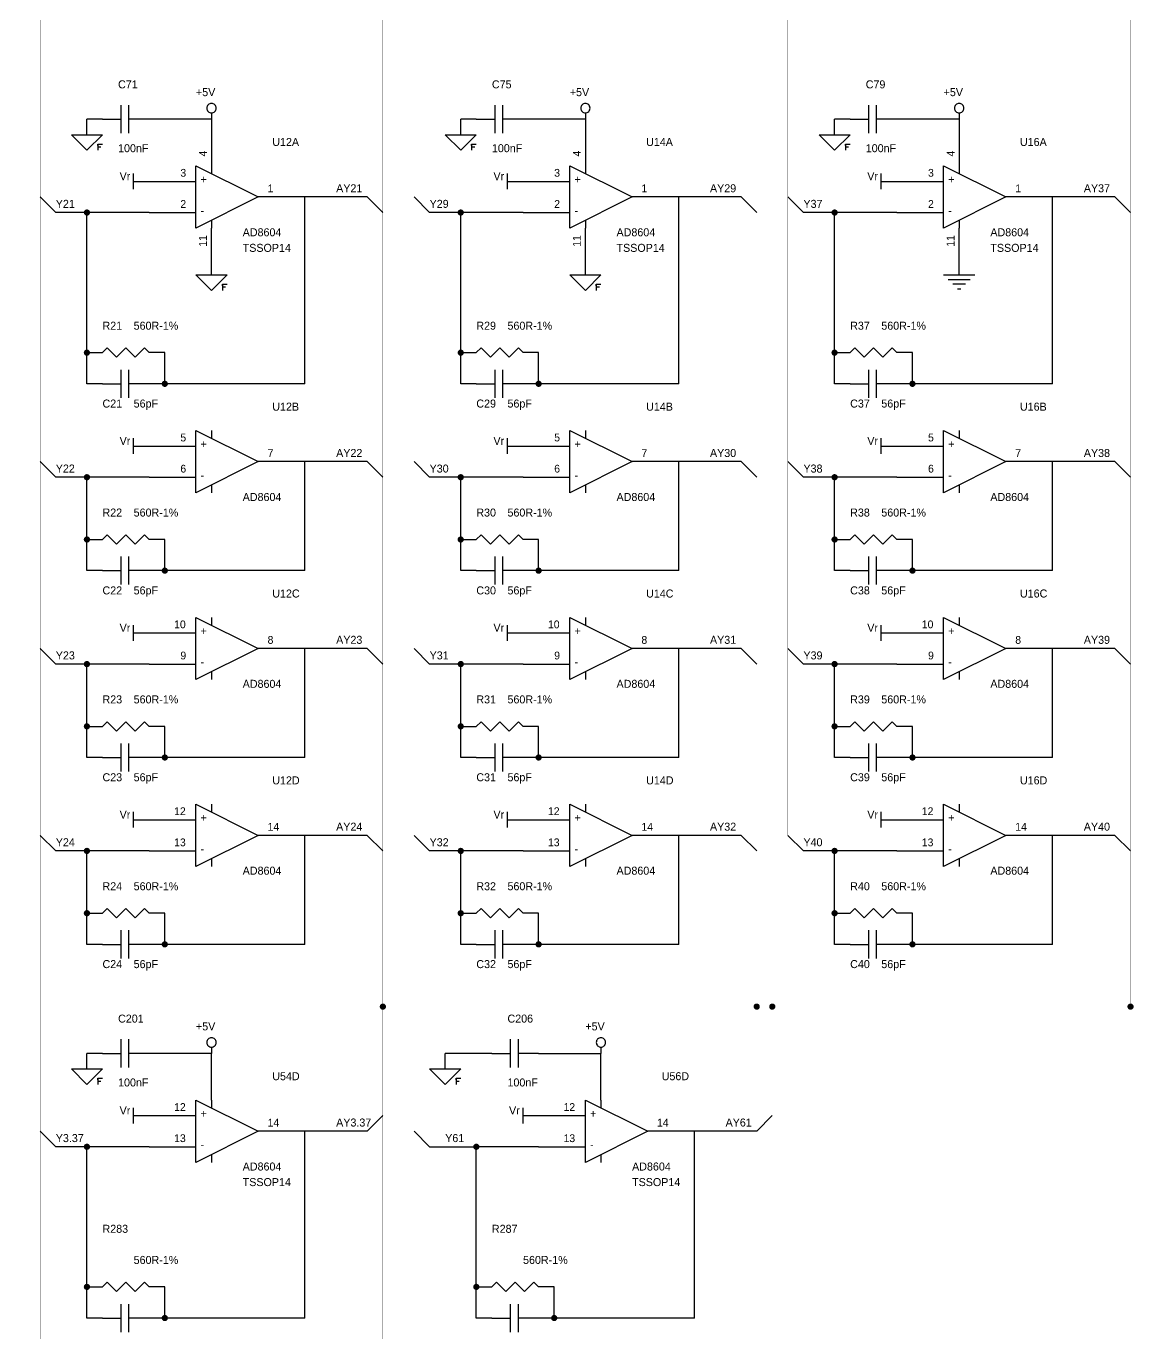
# Model space of a CAD drawing. Extents: x -3 to 838, y 3 to 596.
# Drawn here: x 330.4 to 512.1, y 164.7 to 377.9 of the extents above; entities that cross this region are included whole.
import ezdxf

# ---------------------------------------------------------------- set-up
doc = ezdxf.new("R2010")
doc.units = 0

msp = doc.modelspace()

# ---------------------------------------------------------------- linework, layer by layer
at = {"layer": 'PARTS'}
for p, q in [((342.9, 362.712), (345.44, 362.712)), ((350.52, 362.712), (347.98, 362.712)), ((360.68, 362.712), (360.68, 355.092)), ((403.86, 362.712), (406.4, 362.712)), ((411.48, 362.712), (408.94, 362.712)), ((421.64, 362.712), (421.64, 355.092)), ((464.82, 362.712), (467.36, 362.712)), ((472.44, 362.712), (469.9, 362.712)), ((482.6, 362.712), (482.6, 355.092)), ((350.52, 352.552), (358.14, 352.552)), ((411.48, 352.552), (419.1, 352.552)), ((472.44, 352.552), (480.06, 352.552)), ((375.92, 350.012), (368.3, 350.012)), ((436.88, 350.012), (429.26, 350.012)), ((497.84, 350.012), (490.22, 350.012)), ((350.52, 347.472), (358.14, 347.472)), ((411.48, 347.472), (419.1, 347.472)), ((472.44, 347.472), (480.06, 347.472)), ((360.68, 337.312), (360.68, 344.932)), ((421.64, 337.312), (421.64, 344.932)), ((482.6, 337.312), (482.6, 344.932)), ((340.36, 324.612), (342.9, 324.612)), ((353.06, 324.612), (350.52, 324.612)), ((401.32, 324.612), (403.86, 324.612)), ((414.02, 324.612), (411.48, 324.612)), ((462.28, 324.612), (464.82, 324.612)), ((474.98, 324.612), (472.44, 324.612)), ((342.9, 319.532), (345.44, 319.532)), ((350.52, 319.532), (347.98, 319.532)), ((403.86, 319.532), (406.4, 319.532)), ((411.48, 319.532), (408.94, 319.532)), ((464.82, 319.532), (467.36, 319.532)), ((472.44, 319.532), (469.9, 319.532)), ((350.52, 309.372), (358.14, 309.372)), ((411.48, 309.372), (419.1, 309.372)), ((472.44, 309.372), (480.06, 309.372)), ((375.92, 306.832), (368.3, 306.832)), ((436.88, 306.832), (429.26, 306.832)), ((497.84, 306.832), (490.22, 306.832)), ((350.52, 304.292), (358.14, 304.292)), ((411.48, 304.292), (419.1, 304.292)), ((472.44, 304.292), (480.06, 304.292)), ((340.36, 294.132), (342.9, 294.132)), ((353.06, 294.132), (350.52, 294.132)), ((401.32, 294.132), (403.86, 294.132)), ((414.02, 294.132), (411.48, 294.132)), ((462.28, 294.132), (464.82, 294.132)), ((474.98, 294.132), (472.44, 294.132)), ((342.9, 289.052), (345.44, 289.052)), ((350.52, 289.052), (347.98, 289.052)), ((403.86, 289.052), (406.4, 289.052)), ((411.48, 289.052), (408.94, 289.052)), ((464.82, 289.052), (467.36, 289.052)), ((472.44, 289.052), (469.9, 289.052)), ((350.52, 278.892), (358.14, 278.892)), ((411.48, 278.892), (419.1, 278.892)), ((472.44, 278.892), (480.06, 278.892)), ((375.92, 276.352), (368.3, 276.352)), ((436.88, 276.352), (429.26, 276.352)), ((497.84, 276.352), (490.22, 276.352)), ((350.52, 273.812), (358.14, 273.812)), ((411.48, 273.812), (419.1, 273.812)), ((472.44, 273.812), (480.06, 273.812)), ((340.36, 263.652), (342.9, 263.652)), ((353.06, 263.652), (350.52, 263.652)), ((401.32, 263.652), (403.86, 263.652)), ((414.02, 263.652), (411.48, 263.652)), ((462.28, 263.652), (464.82, 263.652)), ((474.98, 263.652), (472.44, 263.652)), ((342.9, 258.572), (345.44, 258.572)), ((350.52, 258.572), (347.98, 258.572)), ((403.86, 258.572), (406.4, 258.572)), ((411.48, 258.572), (408.94, 258.572)), ((464.82, 258.572), (467.36, 258.572)), ((472.44, 258.572), (469.9, 258.572)), ((350.52, 248.412), (358.14, 248.412)), ((411.48, 248.412), (419.1, 248.412)), ((472.44, 248.412), (480.06, 248.412)), ((375.92, 245.872), (368.3, 245.872)), ((436.88, 245.872), (429.26, 245.872)), ((497.84, 245.872), (490.22, 245.872)), ((350.52, 243.332), (358.14, 243.332)), ((411.48, 243.332), (419.1, 243.332)), ((472.44, 243.332), (480.06, 243.332)), ((340.36, 233.172), (342.9, 233.172)), ((353.06, 233.172), (350.52, 233.172)), ((401.32, 233.172), (403.86, 233.172)), ((414.02, 233.172), (411.48, 233.172)), ((462.28, 233.172), (464.82, 233.172)), ((474.98, 233.172), (472.44, 233.172)), ((342.9, 228.092), (345.44, 228.092)), ((350.52, 228.092), (347.98, 228.092)), ((403.86, 228.092), (406.4, 228.092)), ((411.48, 228.092), (408.94, 228.092)), ((464.82, 228.092), (467.36, 228.092)), ((472.44, 228.092), (469.9, 228.092)), ((342.9, 210.312), (345.44, 210.312)), ((350.52, 210.312), (347.98, 210.312)), ((406.4, 210.312), (408.94, 210.312)), ((414.02, 210.312), (411.48, 210.312)), ((350.52, 200.152), (358.14, 200.152)), ((414.02, 200.152), (421.64, 200.152)), ((375.92, 197.612), (368.3, 197.612)), ((439.42, 197.612), (431.8, 197.612)), ((350.52, 195.072), (358.14, 195.072)), ((414.02, 195.072), (421.64, 195.072)), ((340.36, 172.212), (342.9, 172.212)), ((353.06, 172.212), (350.52, 172.212)), ((403.86, 172.212), (406.4, 172.212)), ((416.56, 172.212), (414.02, 172.212)), ((342.9, 167.132), (345.44, 167.132)), ((350.52, 167.132), (347.98, 167.132)), ((406.4, 167.132), (408.94, 167.132)), ((414.02, 167.132), (411.48, 167.132))]:
    msp.add_line(p, q, dxfattribs=at)
for points in [[(345.948, 360.426), (345.948, 364.998)], [(347.218, 360.426), (347.218, 364.998)], [(406.908, 360.426), (406.908, 364.998)], [(408.178, 360.426), (408.178, 364.998)], [(467.868, 360.426), (467.868, 364.998)], [(469.138, 360.426), (469.138, 364.998)], [(345.44, 362.712), (345.948, 362.712)], [(347.98, 362.712), (347.218, 362.712)], [(360.68, 363.728), (360.68, 362.712)], [(406.4, 362.712), (406.908, 362.712)], [(408.94, 362.712), (408.178, 362.712)], [(421.64, 363.728), (421.64, 362.712)], [(467.36, 362.712), (467.868, 362.712)], [(469.9, 362.712), (469.138, 362.712)], [(482.6, 363.728), (482.6, 362.712)], [(337.82, 360.172), (342.9, 360.172)], [(340.36, 357.632), (337.82, 360.172)], [(342.9, 360.172), (340.36, 357.632)], [(342.138, 358.648), (342.9, 358.648)], [(342.138, 358.394), (342.138, 358.648)], [(342.138, 358.648), (342.138, 357.632)], [(342.646, 358.14), (342.138, 358.14)], [(398.78, 360.172), (403.86, 360.172)], [(401.32, 357.632), (398.78, 360.172)], [(403.86, 360.172), (401.32, 357.632)], [(403.098, 358.648), (403.86, 358.648)], [(403.098, 358.394), (403.098, 358.648)], [(403.098, 358.648), (403.098, 357.632)], [(403.606, 358.14), (403.098, 358.14)], [(459.74, 360.172), (464.82, 360.172)], [(462.28, 357.632), (459.74, 360.172)], [(464.82, 360.172), (462.28, 357.632)], [(464.058, 358.648), (464.82, 358.648)], [(464.058, 358.394), (464.058, 358.648)], [(464.058, 358.648), (464.058, 357.632)], [(464.566, 358.14), (464.058, 358.14)], [(358.14, 355.092), (368.3, 350.012)], [(358.14, 344.932), (358.14, 355.092)], [(360.68, 355.092), (360.68, 353.822)], [(419.1, 355.092), (429.26, 350.012)], [(419.1, 344.932), (419.1, 355.092)], [(421.64, 355.092), (421.64, 353.822)], [(480.06, 355.092), (490.22, 350.012)], [(480.06, 344.932), (480.06, 355.092)], [(482.6, 355.092), (482.6, 353.822)], [(347.98, 351.282), (347.98, 353.822)], [(347.98, 352.552), (350.52, 352.552)], [(408.94, 351.282), (408.94, 353.822)], [(408.94, 352.552), (411.48, 352.552)], [(469.9, 351.282), (469.9, 353.822)], [(469.9, 352.552), (472.44, 352.552)], [(368.3, 350.012), (358.14, 344.932)], [(429.26, 350.012), (419.1, 344.932)], [(490.22, 350.012), (480.06, 344.932)], [(360.68, 346.202), (360.68, 344.932)], [(421.64, 346.202), (421.64, 344.932)], [(482.6, 346.202), (482.6, 344.932)], [(358.14, 337.312), (363.22, 337.312)], [(360.68, 334.772), (358.14, 337.312)], [(363.22, 337.312), (360.68, 334.772)], [(419.1, 337.312), (424.18, 337.312)], [(421.64, 334.772), (419.1, 337.312)], [(424.18, 337.312), (421.64, 334.772)], [(480.06, 337.312), (485.14, 337.312)], [(362.458, 335.788), (363.22, 335.788)], [(362.458, 335.534), (362.458, 335.788)], [(362.458, 335.788), (362.458, 334.772)], [(362.966, 335.28), (362.458, 335.28)], [(423.418, 335.788), (424.18, 335.788)], [(423.418, 335.534), (423.418, 335.788)], [(423.418, 335.788), (423.418, 334.772)], [(423.926, 335.28), (423.418, 335.28)], [(480.822, 336.55), (484.378, 336.55)], [(483.616, 335.788), (481.584, 335.788)], [(482.346, 335.026), (482.854, 335.026)], [(342.9, 324.612), (343.662, 325.374)], [(343.662, 325.374), (345.186, 323.85)], [(345.186, 323.85), (346.71, 325.374)], [(346.71, 325.374), (348.234, 323.85)], [(348.234, 323.85), (349.758, 325.374)], [(349.758, 325.374), (350.52, 324.612)], [(403.86, 324.612), (404.622, 325.374)], [(404.622, 325.374), (406.146, 323.85)], [(406.146, 323.85), (407.67, 325.374)], [(407.67, 325.374), (409.194, 323.85)], [(409.194, 323.85), (410.718, 325.374)], [(410.718, 325.374), (411.48, 324.612)], [(464.82, 324.612), (465.582, 325.374)], [(465.582, 325.374), (467.106, 323.85)], [(467.106, 323.85), (468.63, 325.374)], [(468.63, 325.374), (470.154, 323.85)], [(470.154, 323.85), (471.678, 325.374)], [(471.678, 325.374), (472.44, 324.612)], [(345.948, 317.246), (345.948, 321.818)], [(347.218, 317.246), (347.218, 321.818)], [(406.908, 317.246), (406.908, 321.818)], [(408.178, 317.246), (408.178, 321.818)], [(467.868, 317.246), (467.868, 321.818)], [(469.138, 317.246), (469.138, 321.818)], [(345.44, 319.532), (345.948, 319.532)], [(347.98, 319.532), (347.218, 319.532)], [(406.4, 319.532), (406.908, 319.532)], [(408.94, 319.532), (408.178, 319.532)], [(467.36, 319.532), (467.868, 319.532)], [(469.9, 319.532), (469.138, 319.532)], [(358.14, 311.912), (368.3, 306.832)], [(358.14, 301.752), (358.14, 311.912)], [(360.68, 311.912), (360.68, 310.642)], [(419.1, 311.912), (429.26, 306.832)], [(419.1, 301.752), (419.1, 311.912)], [(421.64, 311.912), (421.64, 310.642)], [(480.06, 311.912), (490.22, 306.832)], [(480.06, 301.752), (480.06, 311.912)], [(482.6, 311.912), (482.6, 310.642)], [(347.98, 308.102), (347.98, 310.642)], [(347.98, 309.372), (350.52, 309.372)], [(408.94, 308.102), (408.94, 310.642)], [(408.94, 309.372), (411.48, 309.372)], [(469.9, 308.102), (469.9, 310.642)], [(469.9, 309.372), (472.44, 309.372)], [(368.3, 306.832), (358.14, 301.752)], [(429.26, 306.832), (419.1, 301.752)], [(490.22, 306.832), (480.06, 301.752)], [(360.68, 303.022), (360.68, 301.752)], [(421.64, 303.022), (421.64, 301.752)], [(482.6, 303.022), (482.6, 301.752)], [(342.9, 294.132), (343.662, 294.894)], [(343.662, 294.894), (345.186, 293.37)], [(345.186, 293.37), (346.71, 294.894)], [(346.71, 294.894), (348.234, 293.37)], [(348.234, 293.37), (349.758, 294.894)], [(349.758, 294.894), (350.52, 294.132)], [(403.86, 294.132), (404.622, 294.894)], [(404.622, 294.894), (406.146, 293.37)], [(406.146, 293.37), (407.67, 294.894)], [(407.67, 294.894), (409.194, 293.37)], [(409.194, 293.37), (410.718, 294.894)], [(410.718, 294.894), (411.48, 294.132)], [(464.82, 294.132), (465.582, 294.894)], [(465.582, 294.894), (467.106, 293.37)], [(467.106, 293.37), (468.63, 294.894)], [(468.63, 294.894), (470.154, 293.37)], [(470.154, 293.37), (471.678, 294.894)], [(471.678, 294.894), (472.44, 294.132)], [(345.948, 286.766), (345.948, 291.338)], [(347.218, 286.766), (347.218, 291.338)], [(406.908, 286.766), (406.908, 291.338)], [(408.178, 286.766), (408.178, 291.338)], [(467.868, 286.766), (467.868, 291.338)], [(469.138, 286.766), (469.138, 291.338)], [(345.44, 289.052), (345.948, 289.052)], [(347.98, 289.052), (347.218, 289.052)], [(406.4, 289.052), (406.908, 289.052)], [(408.94, 289.052), (408.178, 289.052)], [(467.36, 289.052), (467.868, 289.052)], [(469.9, 289.052), (469.138, 289.052)], [(358.14, 281.432), (368.3, 276.352)], [(358.14, 271.272), (358.14, 281.432)], [(360.68, 281.432), (360.68, 280.162)], [(419.1, 281.432), (429.26, 276.352)], [(419.1, 271.272), (419.1, 281.432)], [(421.64, 281.432), (421.64, 280.162)], [(480.06, 281.432), (490.22, 276.352)], [(480.06, 271.272), (480.06, 281.432)], [(482.6, 281.432), (482.6, 280.162)], [(347.98, 277.622), (347.98, 280.162)], [(408.94, 277.622), (408.94, 280.162)], [(469.9, 277.622), (469.9, 280.162)], [(347.98, 278.892), (350.52, 278.892)], [(408.94, 278.892), (411.48, 278.892)], [(469.9, 278.892), (472.44, 278.892)], [(368.3, 276.352), (358.14, 271.272)], [(429.26, 276.352), (419.1, 271.272)], [(490.22, 276.352), (480.06, 271.272)], [(360.68, 272.542), (360.68, 271.272)], [(421.64, 272.542), (421.64, 271.272)], [(482.6, 272.542), (482.6, 271.272)], [(342.9, 263.652), (343.662, 264.414)], [(343.662, 264.414), (345.186, 262.89)], [(345.186, 262.89), (346.71, 264.414)], [(346.71, 264.414), (348.234, 262.89)], [(348.234, 262.89), (349.758, 264.414)], [(349.758, 264.414), (350.52, 263.652)], [(403.86, 263.652), (404.622, 264.414)], [(404.622, 264.414), (406.146, 262.89)], [(406.146, 262.89), (407.67, 264.414)], [(407.67, 264.414), (409.194, 262.89)], [(409.194, 262.89), (410.718, 264.414)], [(410.718, 264.414), (411.48, 263.652)], [(464.82, 263.652), (465.582, 264.414)], [(465.582, 264.414), (467.106, 262.89)], [(467.106, 262.89), (468.63, 264.414)], [(468.63, 264.414), (470.154, 262.89)], [(470.154, 262.89), (471.678, 264.414)], [(471.678, 264.414), (472.44, 263.652)], [(345.948, 256.286), (345.948, 260.858)], [(347.218, 256.286), (347.218, 260.858)], [(406.908, 256.286), (406.908, 260.858)], [(408.178, 256.286), (408.178, 260.858)], [(467.868, 256.286), (467.868, 260.858)], [(469.138, 256.286), (469.138, 260.858)], [(345.44, 258.572), (345.948, 258.572)], [(347.98, 258.572), (347.218, 258.572)], [(406.4, 258.572), (406.908, 258.572)], [(408.94, 258.572), (408.178, 258.572)], [(467.36, 258.572), (467.868, 258.572)], [(469.9, 258.572), (469.138, 258.572)], [(347.98, 247.142), (347.98, 249.682)], [(358.14, 250.952), (368.3, 245.872)], [(358.14, 240.792), (358.14, 250.952)], [(360.68, 250.952), (360.68, 249.682)], [(408.94, 247.142), (408.94, 249.682)], [(419.1, 250.952), (429.26, 245.872)], [(419.1, 240.792), (419.1, 250.952)], [(421.64, 250.952), (421.64, 249.682)], [(469.9, 247.142), (469.9, 249.682)], [(480.06, 250.952), (490.22, 245.872)], [(480.06, 240.792), (480.06, 250.952)], [(482.6, 250.952), (482.6, 249.682)], [(347.98, 248.412), (350.52, 248.412)], [(408.94, 248.412), (411.48, 248.412)], [(469.9, 248.412), (472.44, 248.412)], [(368.3, 245.872), (358.14, 240.792)], [(429.26, 245.872), (419.1, 240.792)], [(490.22, 245.872), (480.06, 240.792)], [(360.68, 242.062), (360.68, 240.792)], [(421.64, 242.062), (421.64, 240.792)], [(482.6, 242.062), (482.6, 240.792)], [(342.9, 233.172), (343.662, 233.934)], [(343.662, 233.934), (345.186, 232.41)], [(345.186, 232.41), (346.71, 233.934)], [(346.71, 233.934), (348.234, 232.41)], [(348.234, 232.41), (349.758, 233.934)], [(349.758, 233.934), (350.52, 233.172)], [(403.86, 233.172), (404.622, 233.934)], [(404.622, 233.934), (406.146, 232.41)], [(406.146, 232.41), (407.67, 233.934)], [(407.67, 233.934), (409.194, 232.41)], [(409.194, 232.41), (410.718, 233.934)], [(410.718, 233.934), (411.48, 233.172)], [(464.82, 233.172), (465.582, 233.934)], [(465.582, 233.934), (467.106, 232.41)], [(467.106, 232.41), (468.63, 233.934)], [(468.63, 233.934), (470.154, 232.41)], [(470.154, 232.41), (471.678, 233.934)], [(471.678, 233.934), (472.44, 233.172)], [(345.948, 225.806), (345.948, 230.378)], [(347.218, 225.806), (347.218, 230.378)], [(406.908, 225.806), (406.908, 230.378)], [(408.178, 225.806), (408.178, 230.378)], [(467.868, 225.806), (467.868, 230.378)], [(469.138, 225.806), (469.138, 230.378)], [(345.44, 228.092), (345.948, 228.092)], [(347.98, 228.092), (347.218, 228.092)], [(406.4, 228.092), (406.908, 228.092)], [(408.94, 228.092), (408.178, 228.092)], [(467.36, 228.092), (467.868, 228.092)], [(469.9, 228.092), (469.138, 228.092)], [(345.948, 208.026), (345.948, 212.598)], [(347.218, 208.026), (347.218, 212.598)], [(360.68, 211.328), (360.68, 210.312)], [(409.448, 208.026), (409.448, 212.598)], [(410.718, 208.026), (410.718, 212.598)], [(424.18, 211.328), (424.18, 210.312)], [(345.44, 210.312), (345.948, 210.312)], [(347.98, 210.312), (347.218, 210.312)], [(408.94, 210.312), (409.448, 210.312)], [(411.48, 210.312), (410.718, 210.312)], [(337.82, 207.772), (342.9, 207.772)], [(340.36, 205.232), (337.82, 207.772)], [(342.9, 207.772), (340.36, 205.232)], [(396.24, 207.772), (401.32, 207.772)], [(398.78, 205.232), (396.24, 207.772)], [(401.32, 207.772), (398.78, 205.232)], [(342.138, 206.248), (342.9, 206.248)], [(342.138, 205.994), (342.138, 206.248)], [(342.138, 206.248), (342.138, 205.232)], [(342.646, 205.74), (342.138, 205.74)], [(400.558, 206.248), (401.32, 206.248)], [(400.558, 205.994), (400.558, 206.248)], [(400.558, 206.248), (400.558, 205.232)], [(401.066, 205.74), (400.558, 205.74)], [(358.14, 202.692), (368.3, 197.612)], [(358.14, 192.532), (358.14, 202.692)], [(360.68, 202.692), (360.68, 201.422)], [(421.64, 202.692), (431.8, 197.612)], [(421.64, 192.532), (421.64, 202.692)], [(424.18, 202.692), (424.18, 201.422)], [(347.98, 198.882), (347.98, 201.422)], [(411.48, 198.882), (411.48, 201.422)], [(347.98, 200.152), (350.52, 200.152)], [(411.48, 200.152), (414.02, 200.152)], [(368.3, 197.612), (358.14, 192.532)], [(431.8, 197.612), (421.64, 192.532)], [(360.68, 193.802), (360.68, 192.532)], [(424.18, 193.802), (424.18, 192.532)], [(342.9, 172.212), (343.662, 172.974)], [(343.662, 172.974), (345.186, 171.45)], [(345.186, 171.45), (346.71, 172.974)], [(346.71, 172.974), (348.234, 171.45)], [(348.234, 171.45), (349.758, 172.974)], [(349.758, 172.974), (350.52, 172.212)], [(406.4, 172.212), (407.162, 172.974)], [(407.162, 172.974), (408.686, 171.45)], [(408.686, 171.45), (410.21, 172.974)], [(410.21, 172.974), (411.734, 171.45)], [(411.734, 171.45), (413.258, 172.974)], [(413.258, 172.974), (414.02, 172.212)], [(345.948, 164.846), (345.948, 169.418)], [(347.218, 164.846), (347.218, 169.418)], [(409.448, 164.846), (409.448, 169.418)], [(410.718, 164.846), (410.718, 169.418)], [(345.44, 167.132), (345.948, 167.132)], [(347.98, 167.132), (347.218, 167.132)], [(408.94, 167.132), (409.448, 167.132)], [(411.48, 167.132), (410.718, 167.132)]]:
    msp.add_lwpolyline(points, dxfattribs=at)
for points in [[(361.442, 364.49, 0.0985), (361.384, 364.7816, 0.0985), (361.2188, 365.0288, 0.0985), (360.9716, 365.194, 0.0985), (360.68, 365.252, 0.0985), (360.3884, 365.194, 0.0985), (360.1412, 365.0288, 0.0985), (359.976, 364.7816, 0.0985), (359.918, 364.49, 0.0985), (359.976, 364.1984, 0.0985), (360.1412, 363.9512, 0.0985), (360.3884, 363.786, 0.0985), (360.68, 363.728, 0.0985), (360.9716, 363.786, 0.0985), (361.2188, 363.9512, 0.0985), (361.384, 364.1984, 0.0985)], [(422.402, 364.49, 0.0985), (422.344, 364.7816, 0.0985), (422.1788, 365.0288, 0.0985), (421.9316, 365.194, 0.0985), (421.64, 365.252, 0.0985), (421.3484, 365.194, 0.0985), (421.1012, 365.0288, 0.0985), (420.936, 364.7816, 0.0985), (420.878, 364.49, 0.0985), (420.936, 364.1984, 0.0985), (421.1012, 363.9512, 0.0985), (421.3484, 363.786, 0.0985), (421.64, 363.728, 0.0985), (421.9316, 363.786, 0.0985), (422.1788, 363.9512, 0.0985), (422.344, 364.1984, 0.0985)], [(483.362, 364.49, 0.0985), (483.304, 364.7816, 0.0985), (483.1388, 365.0288, 0.0985), (482.8916, 365.194, 0.0985), (482.6, 365.252, 0.0985), (482.3084, 365.194, 0.0985), (482.0612, 365.0288, 0.0985), (481.896, 364.7816, 0.0985), (481.838, 364.49, 0.0985), (481.896, 364.1984, 0.0985), (482.0612, 363.9512, 0.0985), (482.3084, 363.786, 0.0985), (482.6, 363.728, 0.0985), (482.8916, 363.786, 0.0985), (483.1388, 363.9512, 0.0985), (483.304, 364.1984, 0.0985)], [(361.442, 212.09, 0.0985), (361.384, 212.3816, 0.0985), (361.2188, 212.6288, 0.0985), (360.9716, 212.794, 0.0985), (360.68, 212.852, 0.0985), (360.3884, 212.794, 0.0985), (360.1412, 212.6288, 0.0985), (359.976, 212.3816, 0.0985), (359.918, 212.09, 0.0985), (359.976, 211.7984, 0.0985), (360.1412, 211.5512, 0.0985), (360.3884, 211.386, 0.0985), (360.68, 211.328, 0.0985), (360.9716, 211.386, 0.0985), (361.2188, 211.5512, 0.0985), (361.384, 211.7984, 0.0985)], [(424.942, 212.09, 0.0985), (424.884, 212.3816, 0.0985), (424.7188, 212.6288, 0.0985), (424.4716, 212.794, 0.0985), (424.18, 212.852, 0.0985), (423.8884, 212.794, 0.0985), (423.6412, 212.6288, 0.0985), (423.476, 212.3816, 0.0985), (423.418, 212.09, 0.0985), (423.476, 211.7984, 0.0985), (423.6412, 211.5512, 0.0985), (423.8884, 211.386, 0.0985), (424.18, 211.328, 0.0985), (424.4716, 211.386, 0.0985), (424.7188, 211.5512, 0.0985), (424.884, 211.7984, 0.0985)]]:
    msp.add_lwpolyline(points, format="xyb", close=True, dxfattribs=at)
at = {"layer": 'WIRE', "const_width": 0.02}
for points in [[(332.74, 350.012), (332.74, 405.892)], [(393.7, 350.012), (393.7, 405.892)], [(454.66, 350.012), (454.66, 405.892)], [(388.62, 347.472), (388.62, 403.352)], [(449.58, 347.472), (449.58, 403.352)], [(510.54, 347.472), (510.54, 403.352)], [(332.74, 306.832), (332.74, 350.012)], [(393.7, 306.832), (393.7, 350.012)], [(454.66, 306.832), (454.66, 350.012)], [(388.62, 304.292), (388.62, 347.472)], [(449.58, 304.292), (449.58, 347.472)], [(510.54, 304.292), (510.54, 347.472)], [(332.74, 276.352), (332.74, 306.832)], [(393.7, 276.352), (393.7, 306.832)], [(454.66, 276.352), (454.66, 306.832)], [(388.62, 273.812), (388.62, 304.292)], [(449.58, 273.812), (449.58, 304.292)], [(510.54, 273.812), (510.54, 304.292)], [(332.74, 245.872), (332.74, 276.352)], [(393.7, 245.872), (393.7, 276.352)], [(454.66, 245.872), (454.66, 276.352)], [(388.62, 243.332), (388.62, 273.812)], [(449.58, 243.332), (449.58, 273.812)], [(510.54, 243.332), (510.54, 273.812)], [(332.74, 245.872), (332.74, 197.612)], [(393.7, 245.872), (393.7, 197.612)], [(388.62, 217.932), (388.62, 243.332)], [(449.58, 217.932), (449.58, 243.332)], [(510.54, 217.932), (510.54, 243.332)], [(388.62, 217.932), (327.66, 217.932)], [(449.58, 217.932), (388.62, 217.932)], [(388.62, 217.932), (388.62, 200.152)], [(449.58, 217.932), (452.12, 217.932)], [(452.12, 217.932), (452.12, 200.152)], [(452.12, 217.932), (510.54, 217.932)], [(571.5, 217.932), (510.54, 217.932)], [(388.62, 200.152), (388.62, 156.972)], [(452.12, 200.152), (452.12, 156.972)], [(332.74, 197.612), (332.74, 154.432)], [(393.7, 197.612), (393.7, 154.432)]]:
    msp.add_lwpolyline(points, dxfattribs=at)
at = {"layer": 'WIRE'}
for points in [[(342.9, 362.712), (340.36, 362.712)], [(340.36, 360.172), (340.36, 362.712)], [(360.68, 362.712), (350.52, 362.712)], [(403.86, 362.712), (401.32, 362.712)], [(401.32, 360.172), (401.32, 362.712)], [(421.64, 362.712), (411.48, 362.712)], [(464.82, 362.712), (462.28, 362.712)], [(462.28, 360.172), (462.28, 362.712)], [(482.6, 362.712), (472.44, 362.712)], [(335.28, 347.472), (332.74, 350.012)], [(386.08, 350.012), (375.92, 350.012)], [(375.92, 319.532), (375.92, 350.012)], [(388.62, 347.472), (386.08, 350.012)], [(396.24, 347.472), (393.7, 350.012)], [(447.04, 350.012), (436.88, 350.012)], [(436.88, 319.532), (436.88, 350.012)], [(449.58, 347.472), (447.04, 350.012)], [(457.2, 347.472), (454.66, 350.012)], [(508, 350.012), (497.84, 350.012)], [(497.84, 319.532), (497.84, 350.012)], [(510.54, 347.472), (508, 350.012)], [(340.36, 347.472), (335.28, 347.472)], [(350.52, 347.472), (340.36, 347.472)], [(340.36, 324.612), (340.36, 347.472)], [(401.32, 347.472), (396.24, 347.472)], [(411.48, 347.472), (401.32, 347.472)], [(401.32, 324.612), (401.32, 347.472)], [(462.28, 347.472), (457.2, 347.472)], [(472.44, 347.472), (462.28, 347.472)], [(462.28, 324.612), (462.28, 347.472)], [(340.36, 319.532), (340.36, 324.612)], [(353.06, 319.532), (353.06, 324.612)], [(401.32, 319.532), (401.32, 324.612)], [(414.02, 319.532), (414.02, 324.612)], [(462.28, 319.532), (462.28, 324.612)], [(474.98, 319.532), (474.98, 324.612)], [(342.9, 319.532), (340.36, 319.532)], [(353.06, 319.532), (350.52, 319.532)], [(375.92, 319.532), (353.06, 319.532)], [(403.86, 319.532), (401.32, 319.532)], [(414.02, 319.532), (411.48, 319.532)], [(436.88, 319.532), (414.02, 319.532)], [(464.82, 319.532), (462.28, 319.532)], [(474.98, 319.532), (472.44, 319.532)], [(497.84, 319.532), (474.98, 319.532)], [(335.28, 304.292), (332.74, 306.832)], [(386.08, 306.832), (375.92, 306.832)], [(375.92, 289.052), (375.92, 306.832)], [(388.62, 304.292), (386.08, 306.832)], [(396.24, 304.292), (393.7, 306.832)], [(447.04, 306.832), (436.88, 306.832)], [(436.88, 289.052), (436.88, 306.832)], [(449.58, 304.292), (447.04, 306.832)], [(457.2, 304.292), (454.66, 306.832)], [(508, 306.832), (497.84, 306.832)], [(497.84, 289.052), (497.84, 306.832)], [(510.54, 304.292), (508, 306.832)], [(340.36, 304.292), (335.28, 304.292)], [(340.36, 294.132), (340.36, 304.292)], [(350.52, 304.292), (340.36, 304.292)], [(401.32, 304.292), (396.24, 304.292)], [(401.32, 294.132), (401.32, 304.292)], [(411.48, 304.292), (401.32, 304.292)], [(462.28, 304.292), (457.2, 304.292)], [(462.28, 294.132), (462.28, 304.292)], [(472.44, 304.292), (462.28, 304.292)], [(340.36, 289.052), (340.36, 294.132)], [(353.06, 289.052), (353.06, 294.132)], [(401.32, 289.052), (401.32, 294.132)], [(414.02, 289.052), (414.02, 294.132)], [(462.28, 289.052), (462.28, 294.132)], [(474.98, 289.052), (474.98, 294.132)], [(342.9, 289.052), (340.36, 289.052)], [(353.06, 289.052), (350.52, 289.052)], [(375.92, 289.052), (353.06, 289.052)], [(403.86, 289.052), (401.32, 289.052)], [(414.02, 289.052), (411.48, 289.052)], [(436.88, 289.052), (414.02, 289.052)], [(464.82, 289.052), (462.28, 289.052)], [(474.98, 289.052), (472.44, 289.052)], [(497.84, 289.052), (474.98, 289.052)], [(335.28, 273.812), (332.74, 276.352)], [(375.92, 258.572), (375.92, 276.352)], [(386.08, 276.352), (375.92, 276.352)], [(388.62, 273.812), (386.08, 276.352)], [(396.24, 273.812), (393.7, 276.352)], [(436.88, 258.572), (436.88, 276.352)], [(447.04, 276.352), (436.88, 276.352)], [(449.58, 273.812), (447.04, 276.352)], [(457.2, 273.812), (454.66, 276.352)], [(497.84, 258.572), (497.84, 276.352)], [(508, 276.352), (497.84, 276.352)], [(510.54, 273.812), (508, 276.352)], [(340.36, 273.812), (335.28, 273.812)], [(340.36, 263.652), (340.36, 273.812)], [(350.52, 273.812), (340.36, 273.812)], [(401.32, 273.812), (396.24, 273.812)], [(401.32, 263.652), (401.32, 273.812)], [(411.48, 273.812), (401.32, 273.812)], [(462.28, 273.812), (457.2, 273.812)], [(462.28, 263.652), (462.28, 273.812)], [(472.44, 273.812), (462.28, 273.812)], [(340.36, 258.572), (340.36, 263.652)], [(353.06, 258.572), (353.06, 263.652)], [(401.32, 258.572), (401.32, 263.652)], [(414.02, 258.572), (414.02, 263.652)], [(462.28, 258.572), (462.28, 263.652)], [(474.98, 258.572), (474.98, 263.652)], [(342.9, 258.572), (340.36, 258.572)], [(353.06, 258.572), (350.52, 258.572)], [(375.92, 258.572), (353.06, 258.572)], [(403.86, 258.572), (401.32, 258.572)], [(414.02, 258.572), (411.48, 258.572)], [(436.88, 258.572), (414.02, 258.572)], [(464.82, 258.572), (462.28, 258.572)], [(474.98, 258.572), (472.44, 258.572)], [(497.84, 258.572), (474.98, 258.572)], [(335.28, 243.332), (332.74, 245.872)], [(386.08, 245.872), (375.92, 245.872)], [(375.92, 228.092), (375.92, 245.872)], [(388.62, 243.332), (386.08, 245.872)], [(396.24, 243.332), (393.7, 245.872)], [(447.04, 245.872), (436.88, 245.872)], [(436.88, 228.092), (436.88, 245.872)], [(449.58, 243.332), (447.04, 245.872)], [(457.2, 243.332), (454.66, 245.872)], [(508, 245.872), (497.84, 245.872)], [(497.84, 228.092), (497.84, 245.872)], [(510.54, 243.332), (508, 245.872)], [(340.36, 243.332), (335.28, 243.332)], [(340.36, 233.172), (340.36, 243.332)], [(350.52, 243.332), (340.36, 243.332)], [(401.32, 243.332), (396.24, 243.332)], [(401.32, 233.172), (401.32, 243.332)], [(411.48, 243.332), (401.32, 243.332)], [(462.28, 243.332), (457.2, 243.332)], [(462.28, 233.172), (462.28, 243.332)], [(472.44, 243.332), (462.28, 243.332)], [(340.36, 228.092), (340.36, 233.172)], [(353.06, 228.092), (353.06, 233.172)], [(401.32, 228.092), (401.32, 233.172)], [(414.02, 228.092), (414.02, 233.172)], [(462.28, 228.092), (462.28, 233.172)], [(474.98, 228.092), (474.98, 233.172)], [(342.9, 228.092), (340.36, 228.092)], [(353.06, 228.092), (350.52, 228.092)], [(375.92, 228.092), (353.06, 228.092)], [(403.86, 228.092), (401.32, 228.092)], [(414.02, 228.092), (411.48, 228.092)], [(436.88, 228.092), (414.02, 228.092)], [(464.82, 228.092), (462.28, 228.092)], [(474.98, 228.092), (472.44, 228.092)], [(497.84, 228.092), (474.98, 228.092)], [(340.36, 207.772), (340.36, 210.312)], [(342.9, 210.312), (340.36, 210.312)], [(360.68, 210.312), (350.52, 210.312)], [(360.68, 202.692), (360.68, 210.312)], [(398.78, 207.772), (398.78, 210.312)], [(406.4, 210.312), (398.78, 210.312)], [(414.02, 210.312), (424.18, 210.312)], [(424.18, 202.692), (424.18, 210.312)], [(388.62, 200.152), (386.08, 197.612)], [(452.12, 200.152), (449.58, 197.612)], [(335.28, 195.072), (332.74, 197.612)], [(386.08, 197.612), (375.92, 197.612)], [(375.92, 167.132), (375.92, 197.612)], [(396.24, 195.072), (393.7, 197.612)], [(449.58, 197.612), (439.42, 197.612)], [(439.42, 167.132), (439.42, 197.612)], [(340.36, 195.072), (335.28, 195.072)], [(340.36, 172.212), (340.36, 195.072)], [(350.52, 195.072), (340.36, 195.072)], [(396.24, 195.072), (403.86, 195.072)], [(403.86, 172.212), (403.86, 195.072)], [(414.02, 195.072), (403.86, 195.072)], [(340.36, 167.132), (340.36, 172.212)], [(353.06, 167.132), (353.06, 172.212)], [(403.86, 167.132), (403.86, 172.212)], [(416.56, 167.132), (416.56, 172.212)], [(342.9, 167.132), (340.36, 167.132)], [(353.06, 167.132), (350.52, 167.132)], [(375.92, 167.132), (353.06, 167.132)], [(406.4, 167.132), (403.86, 167.132)], [(416.56, 167.132), (414.02, 167.132)], [(439.42, 167.132), (416.56, 167.132)]]:
    msp.add_lwpolyline(points, dxfattribs=at)
at = {"layer": 'WIRE', "const_width": 0.508}
for points in [[(340.106, 347.472, 1), (340.614, 347.472, 1)], [(401.066, 347.472, 1), (401.574, 347.472, 1)], [(462.026, 347.472, 1), (462.534, 347.472, 1)], [(340.106, 324.612, 1), (340.614, 324.612, 1)], [(401.066, 324.612, 1), (401.574, 324.612, 1)], [(462.026, 324.612, 1), (462.534, 324.612, 1)], [(352.806, 319.532, 1), (353.314, 319.532, 1)], [(413.766, 319.532, 1), (414.274, 319.532, 1)], [(474.726, 319.532, 1), (475.234, 319.532, 1)], [(340.106, 304.292, 1), (340.614, 304.292, 1)], [(401.066, 304.292, 1), (401.574, 304.292, 1)], [(462.026, 304.292, 1), (462.534, 304.292, 1)], [(340.106, 294.132, 1), (340.614, 294.132, 1)], [(401.066, 294.132, 1), (401.574, 294.132, 1)], [(462.026, 294.132, 1), (462.534, 294.132, 1)], [(352.806, 289.052, 1), (353.314, 289.052, 1)], [(413.766, 289.052, 1), (414.274, 289.052, 1)], [(474.726, 289.052, 1), (475.234, 289.052, 1)], [(340.106, 273.812, 1), (340.614, 273.812, 1)], [(401.066, 273.812, 1), (401.574, 273.812, 1)], [(462.026, 273.812, 1), (462.534, 273.812, 1)], [(340.106, 263.652, 1), (340.614, 263.652, 1)], [(401.066, 263.652, 1), (401.574, 263.652, 1)], [(462.026, 263.652, 1), (462.534, 263.652, 1)], [(352.806, 258.572, 1), (353.314, 258.572, 1)], [(413.766, 258.572, 1), (414.274, 258.572, 1)], [(474.726, 258.572, 1), (475.234, 258.572, 1)], [(340.106, 243.332, 1), (340.614, 243.332, 1)], [(401.066, 243.332, 1), (401.574, 243.332, 1)], [(462.026, 243.332, 1), (462.534, 243.332, 1)], [(340.106, 233.172, 1), (340.614, 233.172, 1)], [(401.066, 233.172, 1), (401.574, 233.172, 1)], [(462.026, 233.172, 1), (462.534, 233.172, 1)], [(352.806, 228.092, 1), (353.314, 228.092, 1)], [(413.766, 228.092, 1), (414.274, 228.092, 1)], [(474.726, 228.092, 1), (475.234, 228.092, 1)], [(388.366, 217.932, 1), (388.874, 217.932, 1)], [(449.326, 217.932, 1), (449.834, 217.932, 1)], [(451.866, 217.932, 1), (452.374, 217.932, 1)], [(510.286, 217.932, 1), (510.794, 217.932, 1)], [(340.106, 195.072, 1), (340.614, 195.072, 1)], [(403.606, 195.072, 1), (404.114, 195.072, 1)], [(340.106, 172.212, 1), (340.614, 172.212, 1)], [(403.606, 172.212, 1), (404.114, 172.212, 1)], [(352.806, 167.132, 1), (353.314, 167.132, 1)], [(416.306, 167.132, 1), (416.814, 167.132, 1)]]:
    msp.add_lwpolyline(points, format="xyb", close=True, dxfattribs=at)

# ---------------------------------------------------------------- texts
at = {"layer": 'COMMENTS'}
for p in [(365.76, 341.0563), (426.72, 341.0563), (487.68, 341.0563), (365.76, 188.6563), (429.26, 188.6563)]:
    msp.add_text('TSSOP14', height=1.3057, dxfattribs=at).set_placement(p)
at = {"layer": 'PARTS'}
for s, p in [('4', (359.918, 356.616)), ('4', (420.878, 356.616)), ('4', (481.838, 356.616)), ('11', (359.918, 341.884)), ('11', (420.878, 341.884)), ('11', (481.838, 341.884))]:
    msp.add_text(s, height=1.27, rotation=90, dxfattribs=at).set_placement(p)
for s, p in [('3', (355.6, 353.314)), ('3', (416.56, 353.314)), ('3', (477.52, 353.314)), ('1', (369.824, 350.774)), ('1', (430.784, 350.774)), ('1', (491.744, 350.774)), ('2', (355.6, 348.234)), ('2', (416.56, 348.234)), ('2', (477.52, 348.234)), ('5', (355.6, 310.134)), ('5', (416.56, 310.134)), ('5', (477.52, 310.134)), ('7', (369.824, 307.594)), ('7', (430.784, 307.594)), ('7', (491.744, 307.594)), ('6', (355.6, 305.054)), ('6', (416.56, 305.054)), ('6', (477.52, 305.054)), ('10', (354.584, 279.654)), ('10', (415.544, 279.654)), ('10', (476.504, 279.654)), ('8', (369.824, 277.114)), ('8', (430.784, 277.114)), ('8', (491.744, 277.114)), ('9', (355.6, 274.574)), ('9', (416.56, 274.574)), ('9', (477.52, 274.574)), ('12', (354.584, 249.174)), ('12', (415.544, 249.174)), ('12', (476.504, 249.174)), ('14', (369.824, 246.634)), ('14', (430.784, 246.634)), ('14', (491.744, 246.634)), ('13', (354.584, 244.094)), ('13', (415.544, 244.094)), ('13', (476.504, 244.094)), ('12', (354.584, 200.914)), ('12', (418.084, 200.914)), ('14', (369.824, 198.374)), ('14', (433.324, 198.374)), ('13', (354.584, 195.834)), ('13', (418.084, 195.834))]:
    msp.add_text(s, height=1.27, dxfattribs=at).set_placement(p)
at = {"layer": 'PARTTEXT'}
for s, p in [('C71', (345.44, 367.7263)), ('C75', (406.4, 367.7263)), ('C79', (467.36, 367.7263)), ('+5V', (358.14, 366.4563)), ('+5V', (419.1, 366.4563)), ('+5V', (480.06, 366.4563)), ('100nF', (345.44, 357.3123)), ('U12A', (370.586, 358.3283)), ('100nF', (406.4, 357.3123)), ('U14A', (431.546, 358.3283)), ('100nF', (467.36, 357.3123)), ('U16A', (492.506, 358.3283)), ('Vr', (345.694, 352.7403)), ('Vr', (406.654, 352.7403)), ('Vr', (467.614, 352.7403)), ('+', (358.902, 352.2323)), ('+', (419.862, 352.2323)), ('+', (480.822, 352.2323)), ('-', (358.902, 347.1523)), ('-', (419.862, 347.1523)), ('-', (480.822, 347.1523)), ('AD8604', (365.76, 343.5963)), ('AD8604', (426.72, 343.5963)), ('AD8604', (487.68, 343.5963)), ('R21', (342.9, 328.3563)), ('560R-1%', (347.98, 328.3563)), ('R29', (403.86, 328.3563)), ('560R-1%', (408.94, 328.3563)), ('R37', (464.82, 328.3563)), ('560R-1%', (469.9, 328.3563)), ('C21', (342.9, 315.6563)), ('56pF', (347.98, 315.6563)), ('U12B', (370.586, 315.1483)), ('C29', (403.86, 315.6563)), ('56pF', (408.94, 315.6563)), ('U14B', (431.546, 315.1483)), ('C37', (464.82, 315.6563)), ('56pF', (469.9, 315.6563)), ('U16B', (492.506, 315.1483)), ('Vr', (345.694, 309.5603)), ('+', (358.902, 309.0523)), ('Vr', (406.654, 309.5603)), ('+', (419.862, 309.0523)), ('Vr', (467.614, 309.5603)), ('+', (480.822, 309.0523)), ('-', (358.902, 303.9723)), ('-', (419.862, 303.9723)), ('-', (480.822, 303.9723)), ('AD8604', (365.76, 300.4163)), ('AD8604', (426.72, 300.4163)), ('AD8604', (487.68, 300.4163)), ('R22', (342.9, 297.8763)), ('560R-1%', (347.98, 297.8763)), ('R30', (403.86, 297.8763)), ('560R-1%', (408.94, 297.8763)), ('R38', (464.82, 297.8763)), ('560R-1%', (469.9, 297.8763)), ('C22', (342.9, 285.1763)), ('56pF', (347.98, 285.1763)), ('U12C', (370.586, 284.6683)), ('C30', (403.86, 285.1763)), ('56pF', (408.94, 285.1763)), ('U14C', (431.546, 284.6683)), ('C38', (464.82, 285.1763)), ('56pF', (469.9, 285.1763)), ('U16C', (492.506, 284.6683)), ('Vr', (345.694, 279.0803)), ('+', (358.902, 278.5723)), ('Vr', (406.654, 279.0803)), ('+', (419.862, 278.5723)), ('Vr', (467.614, 279.0803)), ('+', (480.822, 278.5723)), ('-', (358.902, 273.4923)), ('-', (419.862, 273.4923)), ('-', (480.822, 273.4923)), ('AD8604', (365.76, 269.9363)), ('AD8604', (426.72, 269.9363)), ('AD8604', (487.68, 269.9363)), ('R23', (342.9, 267.3963)), ('560R-1%', (347.98, 267.3963)), ('R31', (403.86, 267.3963)), ('560R-1%', (408.94, 267.3963)), ('R39', (464.82, 267.3963)), ('560R-1%', (469.9, 267.3963)), ('C23', (342.9, 254.6963)), ('56pF', (347.98, 254.6963)), ('C31', (403.86, 254.6963)), ('56pF', (408.94, 254.6963)), ('C39', (464.82, 254.6963)), ('56pF', (469.9, 254.6963)), ('U12D', (370.586, 254.1883)), ('U14D', (431.546, 254.1883)), ('U16D', (492.506, 254.1883)), ('Vr', (345.694, 248.6003)), ('Vr', (406.654, 248.6003)), ('Vr', (467.614, 248.6003)), ('+', (358.902, 248.0923)), ('+', (419.862, 248.0923)), ('+', (480.822, 248.0923)), ('-', (358.902, 243.0123)), ('-', (419.862, 243.0123)), ('-', (480.822, 243.0123)), ('AD8604', (365.76, 239.4563)), ('AD8604', (426.72, 239.4563)), ('AD8604', (487.68, 239.4563)), ('R24', (342.9, 236.9163)), ('560R-1%', (347.98, 236.9163)), ('R32', (403.86, 236.9163)), ('560R-1%', (408.94, 236.9163)), ('R40', (464.82, 236.9163)), ('560R-1%', (469.9, 236.9163)), ('C24', (342.9, 224.2163)), ('56pF', (347.98, 224.2163)), ('C32', (403.86, 224.2163)), ('56pF', (408.94, 224.2163)), ('C40', (464.82, 224.2163)), ('56pF', (469.9, 224.2163)), ('C201', (345.44, 215.3263)), ('+5V', (358.14, 214.0563)), ('C206', (408.94, 215.3263)), ('+5V', (421.64, 214.0563)), ('U54D', (370.586, 205.9283)), ('U56D', (434.086, 205.9283)), ('100nF', (345.44, 204.9123)), ('100nF', (408.94, 204.9123)), ('Vr', (345.694, 200.3403)), ('+', (358.902, 199.8323)), ('Vr', (409.194, 200.3403)), ('+', (422.402, 199.8323)), ('-', (358.902, 194.7523)), ('-', (422.402, 194.7523)), ('AD8604', (365.76, 191.1963)), ('AD8604', (429.26, 191.1963)), ('R283', (342.9, 181.0363)), ('R287', (406.4, 181.0363)), ('560R-1%', (347.98, 175.9563)), ('560R-1%', (411.48, 175.9563))]:
    msp.add_text(s, height=1.3057, dxfattribs=at).set_placement(p)
at = {"layer": 'WIRETEXT'}
for s, p in [('AY21', (381, 350.774)), ('AY29', (441.96, 350.774)), ('AY37', (502.92, 350.774)), ('Y21', (335.28, 348.234)), ('Y29', (396.24, 348.234)), ('Y37', (457.2, 348.234)), ('AY22', (381, 307.594)), ('AY30', (441.96, 307.594)), ('AY38', (502.92, 307.594)), ('Y22', (335.28, 305.054)), ('Y30', (396.24, 305.054)), ('Y38', (457.2, 305.054)), ('AY23', (381, 277.114)), ('AY31', (441.96, 277.114)), ('AY39', (502.92, 277.114)), ('Y23', (335.28, 274.574)), ('Y31', (396.24, 274.574)), ('Y39', (457.2, 274.574)), ('AY24', (381, 246.634)), ('AY32', (441.96, 246.634)), ('AY40', (502.92, 246.634)), ('Y24', (335.28, 244.094)), ('Y32', (396.24, 244.094)), ('Y40', (457.2, 244.094)), ('AY3.37', (381, 198.374)), ('AY61', (444.5, 198.374)), ('Y3.37', (335.28, 195.834)), ('Y61', (398.78, 195.834))]:
    msp.add_text(s, height=1.3057, dxfattribs=at).set_placement(p)

doc.saveas('drawing.dxf')
